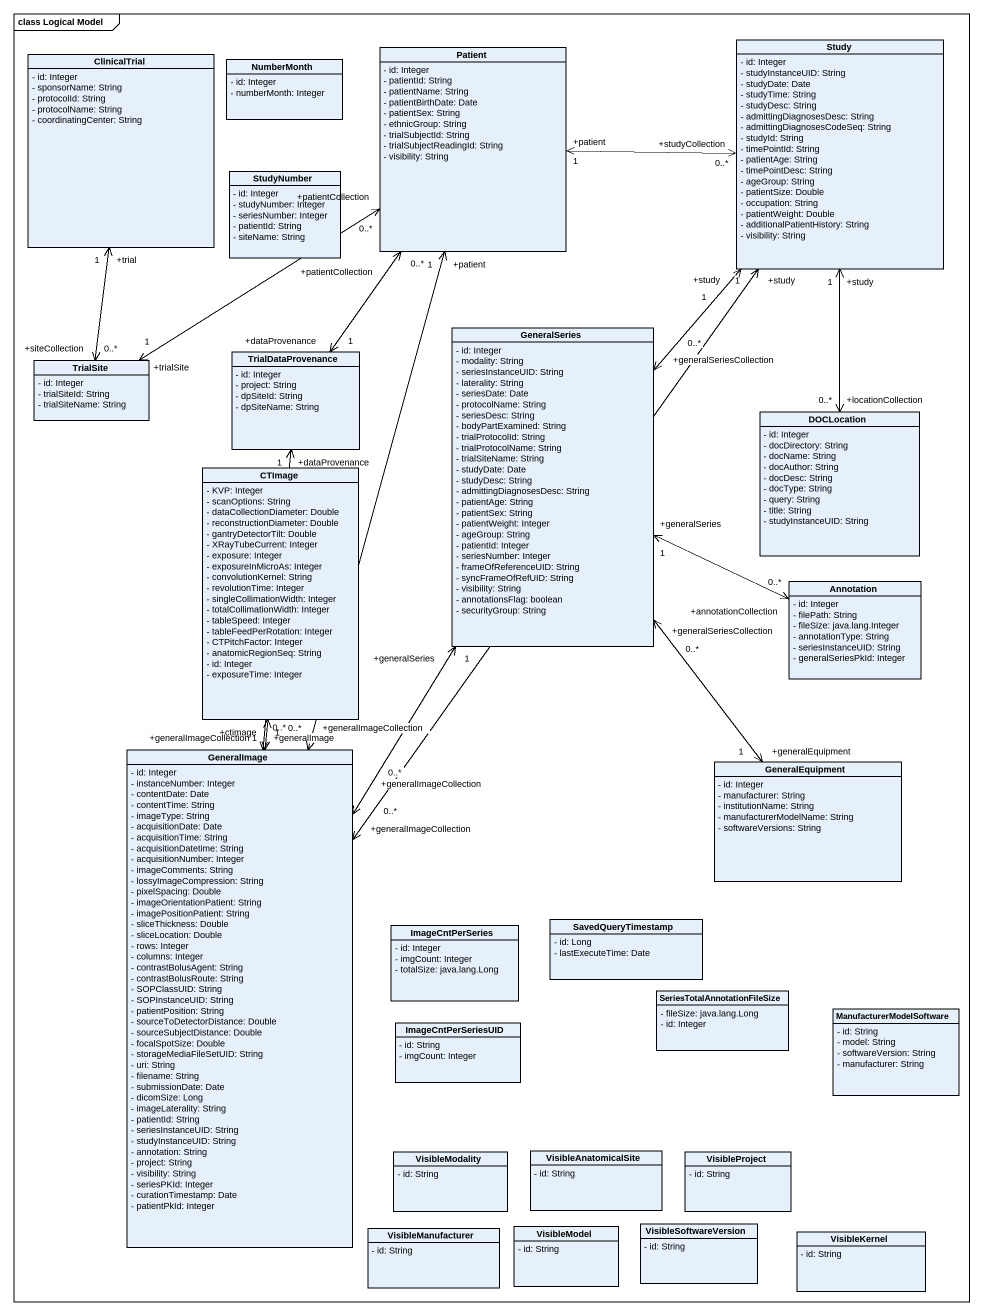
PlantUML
@startuml
mainframe class Logical Model
hide circle
hide empty members
skinparam classAttributeIconSize 0
class ClinicalTrial {
  - id: Integer
  - sponsorName: String
  - protocolId: String
  - protocolName: String
  - coordinatingCenter: String
}
class Patient {
  - id: Integer
  - patientId: String
  - patientName: String
  - patientBirthDate: Date
  - patientSex: String
  - ethnicGroup: String
  - trialSubjectId: String
  - trialSubjectReadingId: String
  - visibility: String
}
class Study {
  - id: Integer
  - studyInstanceUID: String
  - studyDate: Date
  - studyTime: String
  - studyDesc: String
  - admittingDiagnosesDesc: String
  - admittingDiagnosesCodeSeq: String
  - studyId: String
  - timePointId: String
  - patientAge: String
  - timePointDesc: String
  - ageGroup: String
  - patientSize: Double
  - occupation: String
  - patientWeight: Double
  - additionalPatientHistory: String
  - visibility: String
}
class NumberMonth {
  - id: Integer
  - numberMonth: Integer
}
class StudyNumber {
  - id: Integer
  - studyNumber: Integer
  - seriesNumber: Integer
  - patientId: String
  - siteName: String
}
class GeneralSeries {
  - id: Integer
  - modality: String
  - seriesInstanceUID: String
  - laterality: String
  - seriesDate: Date
  - protocolName: String
  - seriesDesc: String
  - bodyPartExamined: String
  - trialProtocolId: String
  - trialProtocolName: String
  - trialSiteName: String
  - studyDate: Date
  - studyDesc: String
  - admittingDiagnosesDesc: String
  - patientAge: String
  - patientSex: String
  - patientWeight: Integer
  - ageGroup: String
  - patientId: Integer
  - seriesNumber: Integer
  - frameOfReferenceUID: String
  - syncFrameOfRefUID: String
  - visibility: String
  - annotationsFlag: boolean
  - securityGroup: String
}
class TrialSite {
  - id: Integer
  - trialSiteId: String
  - trialSiteName: String
}
class TrialDataProvenance {
  - id: Integer
  - project: String
  - dpSiteId: String
  - dpSiteName: String
}
class DOCLocation {
  - id: Integer
  - docDirectory: String
  - docName: String
  - docAuthor: String
  - docDesc: String
  - docType: String
  - query: String
  - title: String
  - studyInstanceUID: String
}
class CTImage {
  - KVP: Integer
  - scanOptions: String
  - dataCollectionDiameter: Double
  - reconstructionDiameter: Double
  - gantryDetectorTilt: Double
  - XRayTubeCurrent: Integer
  - exposure: Integer
  - exposureInMicroAs: Integer
  - convolutionKernel: String
  - revolutionTime: Integer
  - singleCollimationWidth: Integer
  - totalCollimationWidth: Integer
  - tableSpeed: Integer
  - tableFeedPerRotation: Integer
  - CTPitchFactor: Integer
  - anatomicRegionSeq: String
  - id: Integer
  - exposureTime: Integer
}
class "Annotation" as Annotation_ {
  - id: Integer
  - filePath: String
  - fileSize: java.lang.Integer
  - annotationType: String
  - seriesInstanceUID: String
  - generalSeriesPkId: Integer
}
class GeneralImage {
  - id: Integer
  - instanceNumber: Integer
  - contentDate: Date
  - contentTime: String
  - imageType: String
  - acquisitionDate: Date
  - acquisitionTime: String
  - acquisitionDatetime: String
  - acquisitionNumber: Integer
  - imageComments: String
  - lossyImageCompression: String
  - pixelSpacing: Double
  - imageOrientationPatient: String
  - imagePositionPatient: String
  - sliceThickness: Double
  - sliceLocation: Double
  - rows: Integer
  - columns: Integer
  - contrastBolusAgent: String
  - contrastBolusRoute: String
  - SOPClassUID: String
  - SOPInstanceUID: String
  - patientPosition: String
  - sourceToDetectorDistance: Double
  - sourceSubjectDistance: Double
  - focalSpotSize: Double
  - storageMediaFileSetUID: String
  - uri: String
  - filename: String
  - submissionDate: Date
  - dicomSize: Long
  - imageLaterality: String
  - patientId: String
  - seriesInstanceUID: String
  - studyInstanceUID: String
  - annotation: String
  - project: String
  - visibility: String
  - seriesPKId: Integer
  - curationTimestamp: Date
  - patientPkId: Integer
}
class GeneralEquipment {
  - id: Integer
  - manufacturer: String
  - institutionName: String
  - manufacturerModelName: String
  - softwareVersions: String
}
class ImageCntPerSeries {
  - id: Integer
  - imgCount: Integer
  - totalSize: java.lang.Long
}
class SavedQueryTimestamp {
  - id: Long
  - lastExecuteTime: Date
}
class ImageCntPerSeriesUID {
  - id: String
  - imgCount: Integer
}
class "SeriesTotalAnnotationFileSize" as SeriesTotalAnnotationFileSiz {
  - fileSize: java.lang.Long
  - id: Integer
}
class ManufacturerModelSoftware {
  - id: String
  - model: String
  - softwareVersion: String
  - manufacturer: String
}
class VisibleModality {
  - id: String
}
class VisibleAnatomicalSite {
  - id: String
}
class VisibleProject {
  - id: String
}
class VisibleManufacturer {
  - id: String
}
class VisibleModel {
  - id: String
}
class VisibleSoftwareVersion {
  - id: String
}
class VisibleKernel {
  - id: String
}
Patient "+patient\n1" <-right-> "+studyCollection\n0..*" Study
Patient "+patientCollection\n0..*" <--> "+trialSite\n1" TrialSite
Study "+study\n1" <--> "+generalSeriesCollection\n0..*" GeneralSeries
GeneralSeries "+generalSeries\n1" <--> "+generalImageCollection\n0..*" GeneralImage
TrialSite "+siteCollection\n0..*" <-up-> "+trial\n1" ClinicalTrial
TrialDataProvenance "+dataProvenance\n1" <-up-> "+patientCollection\n0..*" Patient
DOCLocation "+locationCollection\n0..*" <-up-> "+study\n1" Study
CTImage "+ctimage\n1" <--> "+generalImage\n1" GeneralImage
Annotation_ "+annotationCollection\n0..*" <-left-> "+generalSeries\n1" GeneralSeries
GeneralImage "+generalImageCollection\n0..*" <-up-> "+patient\n1" Patient
GeneralImage "+generalImageCollection\n0..*" <-up-> "+study\n1" Study
GeneralImage "+generalImageCollection\n0..*" <-up-> "+dataProvenance\n1" TrialDataProvenance
GeneralEquipment "+generalEquipment\n1" <-up-> "+generalSeriesCollection\n0..*" GeneralSeries
@enduml
